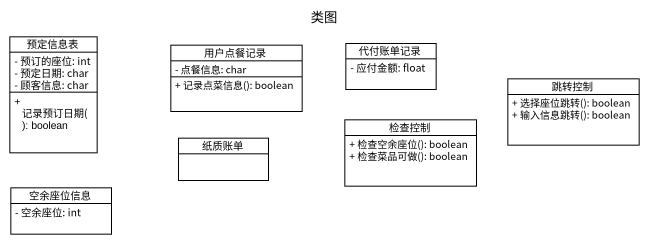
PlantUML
@startuml
title 类图
hide circle
hide empty members
skinparam classAttributeIconSize 0
class 预定信息表 {
  - 预订的座位: int
  - 预定日期: char
  - 顾客信息: char
  + 记录预订日期(): boolean
}
class 代付账单记录 {
  - 应付金额: float
}
class 用户点餐记录 {
  - 点餐信息: char
  + 记录点菜信息(): boolean
}
class 跳转控制 {
  + 选择座位跳转(): boolean
  + 输入信息跳转(): boolean
}
class 检查控制 {
  + 检查空余座位(): boolean
  + 检查菜品可做(): boolean
}
class 纸质账单
class 空余座位信息 {
  - 空余座位: int
}
@enduml
